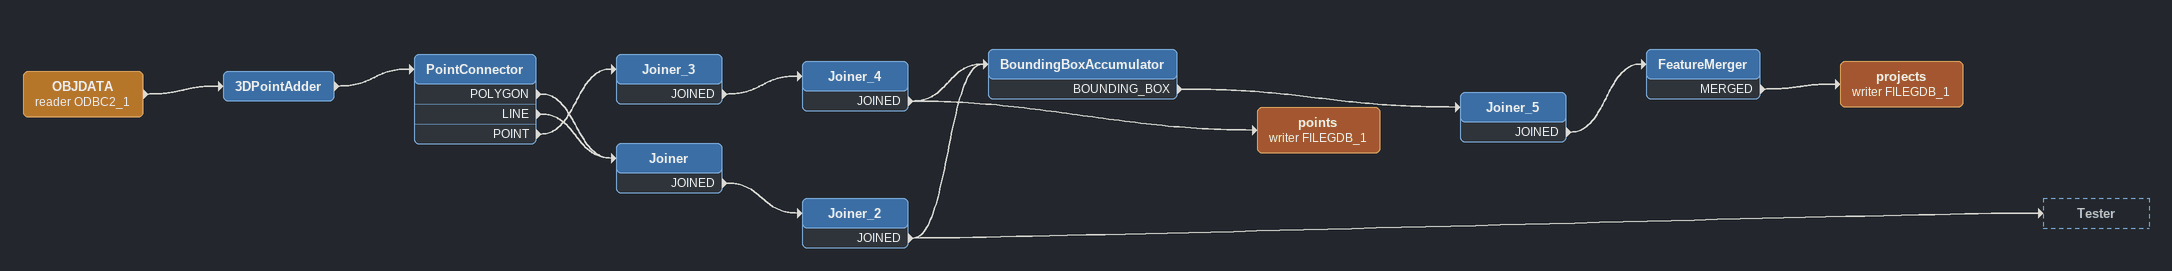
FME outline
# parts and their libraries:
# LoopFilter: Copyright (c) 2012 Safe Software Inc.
OBJDATA (reader ODBC2_1)
    -> 3DPointAdder
3DPointAdder
    -> PointConnector
PointConnector
    POLYGON -> Joiner
    LINE -> Joiner
    POINT -> Joiner_3
Joiner_3
    JOINED -> Joiner_4
Joiner_4
    JOINED -> points (writer FILEGDB_1)
    JOINED -> BoundingBoxAccumulator
points (writer FILEGDB_1)
Joiner
    JOINED -> Joiner_2
Joiner_2
    JOINED -> Tester
    JOINED -> BoundingBoxAccumulator
BoundingBoxAccumulator
    BOUNDING_BOX -> Joiner_5
Joiner_5
    JOINED -> FeatureMerger
FeatureMerger
    MERGED -> projects (writer FILEGDB_1)
projects (writer FILEGDB_1)
